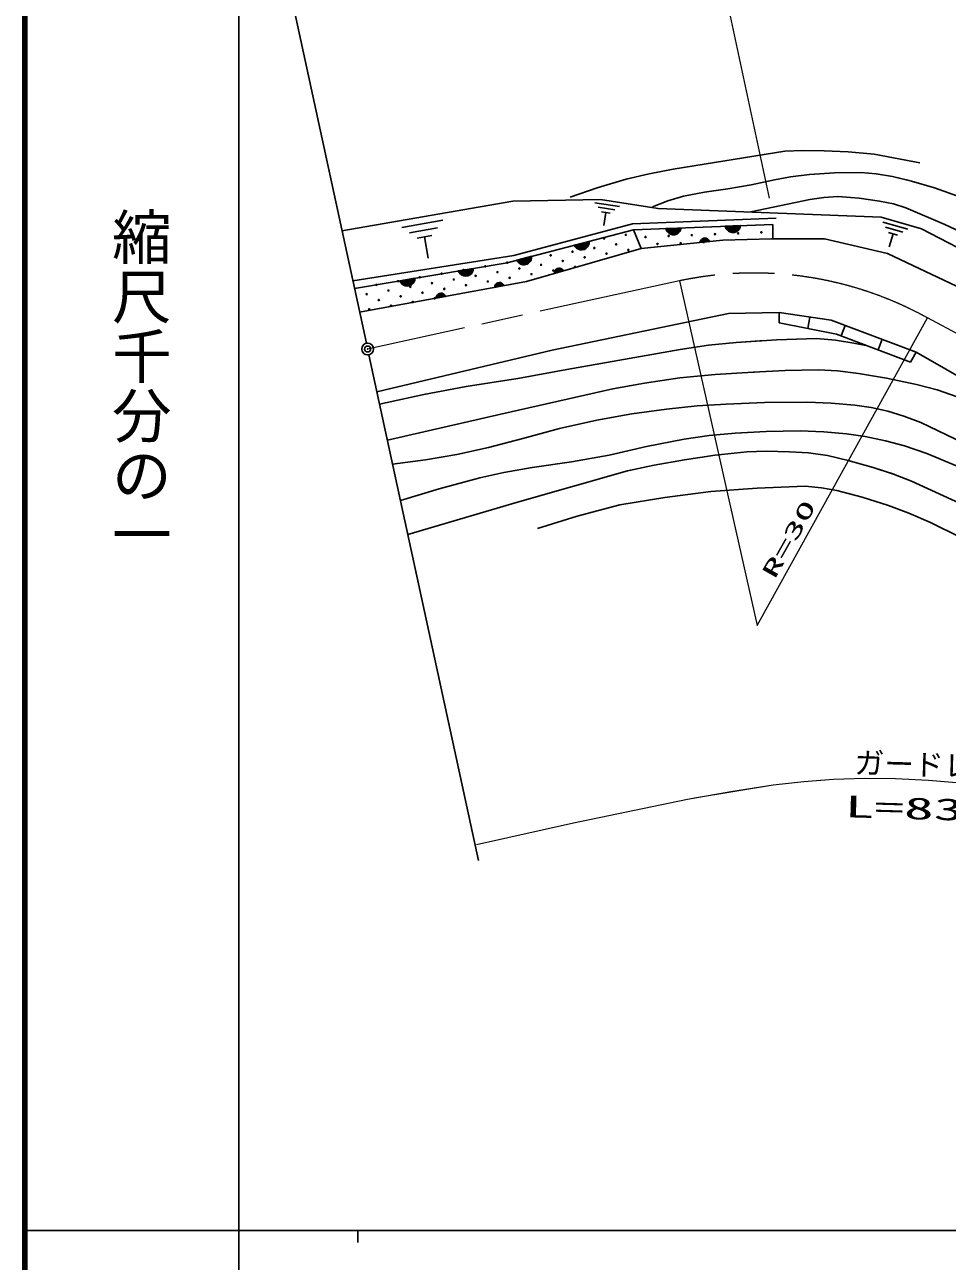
# Model space of a CAD drawing. Units: millimetres, scale not verified. Extents: x 40000 to 680000, y 20000 to 380000.
# Drawn here: x 40000 to 117555, y 202409 to 306340 of the extents above; entities that cross this region are included whole.
import ezdxf
from ezdxf.enums import TextEntityAlignment as Align

# ---------------------------------------------------------------- set-up
doc = ezdxf.new("R2010")
doc.units = ezdxf.units.MM
doc.header["$LTSCALE"] = 1000
doc.header["$PDMODE"] = 32
doc.header["$PDSIZE"] = 500
doc.linetypes.add('CHAIN', pattern=[18.5, 12, -1.5, 3.5, -1.5])
for name, color, linetype, lineweight in [('M-BGD', 7, 'Continuous', 25), ('M-BMK', 2, 'CHAIN', 13), ('M-BMK-SRVR', 3, 'Continuous', 25), ('M-STR-HTXT', 7, 'Continuous', 13), ('M-TTL', 2, 'Continuous', 140), ('M-TTL-BAND', 7, 'Continuous', 25)]:
    doc.layers.add(name, color=color, linetype=linetype, lineweight=lineweight)
doc.layers.add('M-OTRS', color=6, linetype='Continuous')
doc.styles.add('@ＭＳ ゴシック', font='')
doc.styles.add('ＭＳ ゴシック', font='')
doc.styles.get('@ＭＳ ゴシック').set_extended_font_data('@MS Gothic')
doc.styles.get('ＭＳ ゴシック').set_extended_font_data('MS Gothic')

msp = doc.modelspace()

# ---------------------------------------------------------------- linework, layer by layer
at = {"layer": 'M-BGD'}
for p, q in [((68719, 279571), (62415, 308644)), ((94502, 294186), (103909, 295707)), ((103909, 295707), (105394, 295777)), ((103909, 295707), (105394, 295777)), ((103909, 295707), (105394, 295777)), ((105394, 295777), (107193, 295749)), ((105394, 295777), (107193, 295749)), ((105394, 295777), (107193, 295749)), ((107193, 295749), (107217, 295749)), ((107193, 295749), (109216, 295666)), ((107193, 295749), (109216, 295666)), ((109216, 295666), (111403, 295470)), ((109216, 295666), (111403, 295470)), ((111403, 295470), (115256, 294733)), ((92493, 293820), (94502, 294186)), ((88118, 292639), (90548, 293362)), ((88118, 292639), (90548, 293362)), ((90548, 293362), (92493, 293820)), ((101069, 292869), (103021, 293293)), ((101069, 292869), (103021, 293293)), ((101069, 292869), (103021, 293293)), ((103021, 293293), (104376, 293563)), ((103021, 293293), (104376, 293563)), ((103021, 293293), (104376, 293563)), ((104376, 293563), (105960, 293757)), ((104376, 293563), (105960, 293757)), ((105960, 293757), (108076, 293885)), ((105960, 293757), (108076, 293885)), ((105960, 293757), (108076, 293885)), ((105960, 293757), (108076, 293885)), ((108076, 293885), (110275, 293909)), ((108076, 293885), (110275, 293909)), ((108076, 293885), (110275, 293909)), ((110275, 293909), (111583, 293801)), ((110275, 293909), (111583, 293801)), ((111583, 293801), (112964, 293571)), ((111583, 293801), (112964, 293571)), ((112964, 293571), (114362, 293245)), ((112964, 293571), (114555, 293194)), ((112964, 293571), (114555, 293194)), ((114555, 293194), (116472, 292625)), ((114555, 293194), (116472, 292625)), ((85853, 291855), (88118, 292639)), ((85853, 291855), (88118, 292639)), ((95374, 291926), (97141, 292272)), ((95374, 291926), (97141, 292272)), ((97141, 292272), (99103, 292548)), ((97141, 292272), (99103, 292548)), ((99103, 292548), (101069, 292869)), ((99103, 292548), (101069, 292869)), ((99103, 292548), (101069, 292869)), ((116472, 292625), (118748, 291818)), ((81035, 291503), (66670, 289017)), ((88405, 291658), (81035, 291503)), ((87916, 291377), (89988, 291051)), ((93254, 290895), (88405, 291658)), ((92769, 291025), (94071, 291536)), ((92769, 291025), (94071, 291536)), ((92769, 291025), (94071, 291536)), ((94071, 291536), (95374, 291926)), ((94071, 291536), (95374, 291926)), ((94071, 291536), (95374, 291926)), ((106001, 291657), (101037, 290613)), ((107189, 291830), (106001, 291657)), ((107189, 291830), (106001, 291657)), ((107189, 291830), (106001, 291657)), ((108350, 291894), (107189, 291830)), ((108350, 291894), (107189, 291830)), ((108350, 291894), (107189, 291830)), ((110144, 291763), (108350, 291894)), ((110144, 291763), (108350, 291894)), ((110144, 291763), (108350, 291894)), ((110144, 291763), (108350, 291894)), ((111867, 291523), (110144, 291763)), ((111867, 291523), (110144, 291763)), ((111867, 291523), (110144, 291763)), ((111867, 291523), (110144, 291763)), ((113038, 291280), (111867, 291523)), ((114067, 290962), (113038, 291280)), ((114067, 290962), (113038, 291280)), ((89605, 290771), (88196, 290993)), ((88475, 290609), (89221, 290492)), ((88848, 290551), (88679, 289473)), ((91095, 289597), (103183, 290071)), ((111996, 290170), (93254, 290895)), ((115401, 289197), (111996, 290170)), ((117361, 289540), (114067, 290962)), ((117361, 289540), (114067, 290962)), ((71698, 289308), (75143, 289904)), ((74687, 289257), (72345, 288852)), ((91189, 289093), (80552, 286339)), ((81125, 286936), (91095, 289597)), ((102877, 289560), (91189, 289093)), ((91189, 289093), (91818, 287519)), ((93889, 289201), (95187, 289253)), ((93947, 289048), (93889, 289201)), ((93944, 289126), (95138, 289173)), ((94030, 288921), (93947, 289048)), ((95115, 289094), (93973, 289049)), ((94002, 288972), (95092, 289016)), ((95018, 288935), (94083, 288897)), ((95068, 288963), (94944, 288828)), ((95141, 289095), (95068, 288963)), ((95187, 289253), (95141, 289095)), ((98879, 289401), (100177, 289453)), ((98937, 289247), (98879, 289401)), ((98934, 289325), (100128, 289373)), ((99021, 289121), (98937, 289247)), ((100105, 289294), (98963, 289248)), ((98992, 289171), (100082, 289215)), ((99155, 288996), (99021, 289121)), ((100008, 289134), (99073, 289097)), ((99154, 289022), (99933, 289053)), ((99288, 288923), (99155, 288996)), ((99806, 288970), (99287, 288949)), ((99807, 288944), (99654, 288886)), ((99934, 289027), (99807, 288944)), ((100058, 289162), (99934, 289027)), ((100131, 289295), (100058, 289162)), ((100177, 289453), (100131, 289295)), ((102877, 289560), (102881, 288357)), ((112130, 289752), (114243, 289148)), ((113808, 288907), (112371, 289317)), ((129875, 281648), (115401, 289197)), ((120285, 288161), (117361, 289540)), ((120285, 288161), (117361, 289540)), ((72991, 288396), (74231, 288611)), ((73611, 288504), (73921, 286712)), ((86195, 287800), (87452, 288126)), ((86265, 287738), (87422, 288037)), ((87416, 287956), (86310, 287669)), ((87441, 287962), (87398, 287817)), ((87452, 288126), (87441, 287962)), ((91818, 287519), (98698, 288227)), ((94165, 288797), (94030, 288921)), ((94164, 288823), (94943, 288854)), ((94298, 288724), (94165, 288797)), ((94816, 288771), (94297, 288750)), ((94456, 288678), (94298, 288724)), ((94664, 288687), (94456, 288678)), ((94817, 288745), (94664, 288687)), ((94944, 288828), (94817, 288745)), ((96765, 288028), (96787, 288127)), ((97560, 288110), (96765, 288028)), ((96787, 288127), (96827, 288211)), ((96790, 288095), (97522, 288170)), ((97483, 288231), (96816, 288162)), ((96827, 288211), (96898, 288299)), ((96857, 288230), (97429, 288289)), ((96898, 288299), (96972, 288355)), ((97359, 288346), (96914, 288301)), ((96972, 288355), (97065, 288396)), ((97004, 288358), (97259, 288384)), ((97065, 288396), (97192, 288410)), ((97192, 288410), (97290, 288388)), ((97290, 288388), (97375, 288348)), ((97375, 288348), (97462, 288277)), ((97462, 288277), (97518, 288202)), ((97518, 288202), (97560, 288110)), ((98698, 288227), (102781, 288357)), ((99446, 288878), (99288, 288923)), ((99654, 288886), (99446, 288878)), ((102781, 288357), (107244, 288333)), ((107244, 288333), (112539, 287124)), ((112613, 288883), (113373, 288665)), ((112993, 288774), (112679, 287675)), ((67581, 284820), (81125, 286936)), ((81361, 286549), (82618, 286874)), ((82174, 284757), (91818, 287519)), ((82618, 286874), (82607, 286710)), ((86285, 287663), (86195, 287800)), ((86393, 287556), (86285, 287663)), ((86355, 287600), (87410, 287874)), ((86551, 287463), (86393, 287556)), ((87354, 287779), (86449, 287544)), ((86544, 287488), (87299, 287684)), ((86696, 287420), (86551, 287463)), ((87192, 287576), (86690, 287446)), ((86860, 287409), (86696, 287420)), ((87061, 287461), (86860, 287409)), ((87199, 287551), (87061, 287461)), ((87305, 287659), (87199, 287551)), ((87398, 287817), (87305, 287659)), ((112539, 287124), (119982, 283567)), ((80552, 286339), (67721, 284174)), ((76451, 285647), (77732, 285863)), ((77732, 285863), (77707, 285701)), ((81450, 286411), (81361, 286549)), ((81431, 286486), (82587, 286786)), ((81558, 286305), (81450, 286411)), ((82581, 286704), (81475, 286417)), ((81520, 286348), (82576, 286622)), ((81716, 286212), (81558, 286305)), ((82520, 286527), (81615, 286293)), ((81710, 286237), (82464, 286432)), ((81862, 286169), (81716, 286212)), ((82358, 286324), (81855, 286194)), ((82025, 286157), (81862, 286169)), ((82227, 286210), (82025, 286157)), ((82364, 286299), (82227, 286210)), ((82471, 286407), (82364, 286299)), ((82564, 286565), (82471, 286407)), ((82607, 286710), (82564, 286565)), ((85065, 285851), (84635, 285728)), ((84683, 285792), (84766, 285849)), ((84714, 285800), (84960, 285871)), ((84766, 285849), (84889, 285884)), ((84889, 285884), (84990, 285880)), ((84990, 285880), (85080, 285855)), ((85080, 285855), (85179, 285801)), ((71527, 284816), (72807, 285032)), ((71604, 284671), (71527, 284816)), ((71591, 284748), (72769, 284947)), ((72757, 284866), (71630, 284675)), ((71668, 284603), (72744, 284784)), ((72782, 284870), (72727, 284729)), ((72807, 285032), (72782, 284870)), ((76529, 285502), (76451, 285647)), ((76516, 285579), (77694, 285778)), ((76627, 285387), (76529, 285502)), ((77681, 285697), (76554, 285507)), ((76593, 285434), (77668, 285616)), ((76777, 285281), (76627, 285387)), ((77604, 285526), (76683, 285370)), ((76772, 285306), (77541, 285436)), ((76918, 285226), (76777, 285281)), ((77425, 285338), (76913, 285251)), ((77080, 285200), (76918, 285226)), ((77285, 285235), (77080, 285200)), ((77430, 285312), (77285, 285235)), ((77545, 285410), (77430, 285312)), ((77651, 285560), (77545, 285410)), ((77707, 285701), (77651, 285560)), ((85304, 285654), (84536, 285434)), ((84536, 285434), (84541, 285535)), ((84541, 285535), (84565, 285625)), ((84549, 285504), (85256, 285706)), ((85208, 285759), (84562, 285574)), ((84565, 285625), (84619, 285723)), ((84591, 285649), (85144, 285807)), ((84619, 285723), (84683, 285792)), ((85179, 285801), (85247, 285737)), ((85247, 285737), (85304, 285654)), ((68152, 282185), (82174, 284757)), ((71703, 284556), (71604, 284671)), ((71852, 284450), (71703, 284556)), ((72680, 284695), (71758, 284539)), ((71848, 284475), (72616, 284605)), ((71993, 284394), (71852, 284450)), ((72501, 284506), (71989, 284420)), ((72156, 284369), (71993, 284394)), ((72360, 284404), (72156, 284369)), ((72505, 284481), (72360, 284404)), ((72621, 284579), (72505, 284481)), ((72727, 284729), (72621, 284579)), ((74766, 283707), (74855, 283756)), ((74798, 283713), (75049, 283759)), ((74855, 283756), (74981, 283779)), ((74981, 283779), (75081, 283765)), ((75081, 283765), (75168, 283732)), ((75168, 283732), (75261, 283668)), ((80281, 284410), (79495, 284266)), ((79495, 284266), (79509, 284366)), ((79509, 284366), (79542, 284453)), ((79515, 284334), (80238, 284467)), ((80195, 284524), (79535, 284403)), ((79542, 284453), (79606, 284546)), ((79571, 284474), (80137, 284578)), ((79606, 284546), (79676, 284608)), ((80062, 284630), (79622, 284549)), ((79676, 284608), (79765, 284656)), ((79708, 284613), (79959, 284659)), ((79765, 284656), (79891, 284679)), ((79891, 284679), (79991, 284665)), ((79991, 284665), (80078, 284632)), ((80078, 284632), (80171, 284568)), ((80171, 284568), (80232, 284498)), ((80232, 284498), (80281, 284410)), ((75371, 283509), (74585, 283365)), ((74585, 283365), (74600, 283465)), ((74600, 283465), (74632, 283552)), ((74605, 283434), (75328, 283566)), ((75285, 283623), (74625, 283502)), ((74632, 283552), (74697, 283645)), ((74661, 283574), (75227, 283678)), ((74697, 283645), (74766, 283707)), ((75152, 283729), (74712, 283648)), ((75261, 283668), (75323, 283598)), ((75323, 283598), (75371, 283509)), ((99174, 282078), (84331, 278977)), ((103430, 282141), (99174, 282078)), ((103430, 282141), (103414, 281298)), ((107793, 281512), (103430, 282141)), ((106009, 281769), (105819, 280819)), ((103414, 281298), (108249, 280334)), ((114953, 278821), (107793, 281512)), ((108963, 281072), (108628, 280190)), ((97471, 279395), (99814, 279627)), ((97471, 279395), (99814, 279627)), ((99814, 279627), (103191, 279863)), ((99814, 279627), (103191, 279863)), ((99814, 279627), (102193, 279787)), ((103191, 279863), (106575, 279973)), ((103191, 279863), (106575, 279973)), ((106575, 279973), (108167, 279824)), ((108167, 279824), (109694, 279574)), ((108249, 280334), (114452, 277975)), ((109694, 279574), (110835, 279351)), ((112075, 279902), (111735, 279009)), ((78145, 236100), (68930, 278595)), ((84331, 278977), (69604, 275490)), ((85585, 277368), (95098, 279047)), ((95098, 279047), (97471, 279395)), ((95098, 279047), (97471, 279395)), ((114452, 277975), (114953, 278821)), ((131498, 269238), (114953, 278821)), ((77115, 275934), (81457, 276618)), ((81457, 276618), (85585, 277368)), ((92104, 276224), (95068, 276666)), ((92104, 276224), (95068, 276666)), ((95068, 276666), (98034, 276940)), ((95068, 276666), (98034, 276940)), ((98034, 276940), (101227, 277130)), ((98034, 276940), (101227, 277130)), ((101227, 277130), (103938, 277283)), ((101227, 277130), (103938, 277283)), ((101227, 277130), (101339, 277136)), ((103938, 277283), (106733, 277333)), ((103938, 277283), (106733, 277333)), ((106733, 277333), (108314, 277247)), ((108314, 277247), (110098, 277032)), ((110098, 277032), (112436, 276647)), ((110098, 277032), (112436, 276647)), ((112436, 276647), (114979, 276113)), ((112436, 276647), (114979, 276113)), ((73539, 275258), (77115, 275934)), ((80027, 273605), (89446, 275727)), ((89446, 275727), (92104, 276224)), ((89446, 275727), (92104, 276224)), ((114979, 276113), (116693, 275640)), ((116693, 275640), (118395, 275054)), ((69830, 274445), (73539, 275258)), ((96525, 274307), (98979, 274462)), ((96525, 274307), (98979, 274462)), ((98979, 274462), (102203, 274583)), ((98979, 274462), (102203, 274583)), ((102203, 274583), (105797, 274608)), ((102203, 274583), (105797, 274608)), ((105797, 274608), (107788, 274542)), ((105797, 274608), (107788, 274542)), ((105797, 274608), (107788, 274542)), ((107788, 274542), (109782, 274373)), ((107788, 274542), (109782, 274373)), ((107788, 274542), (109782, 274373)), ((70488, 271412), (80027, 273605)), ((88082, 273113), (91034, 273629)), ((88082, 273113), (91034, 273629)), ((91034, 273629), (93943, 274033)), ((91034, 273629), (93943, 274033)), ((93943, 274033), (96525, 274307)), ((109782, 274373), (111166, 274167)), ((109782, 274373), (111166, 274167)), ((111166, 274167), (112551, 273858)), ((111166, 274167), (112551, 273858)), ((112551, 273858), (113891, 273451)), ((112551, 273858), (113891, 273451)), ((112551, 273858), (113891, 273451)), ((113891, 273451), (115337, 272894)), ((113891, 273451), (115337, 272894)), ((113891, 273451), (115337, 272894)), ((81876, 271569), (84965, 272392)), ((84965, 272392), (88082, 273113)), ((115337, 272894), (118952, 271165)), ((78975, 270814), (81876, 271569)), ((92257, 270886), (95428, 271518)), ((92257, 270886), (95428, 271518)), ((95428, 271518), (97536, 271806)), ((95428, 271518), (97536, 271806)), ((95428, 271518), (97536, 271806)), ((97536, 271806), (99726, 271999)), ((97536, 271806), (99726, 271999)), ((97536, 271806), (99726, 271999)), ((99726, 271999), (102339, 272142)), ((99726, 271999), (102339, 272142)), ((99726, 271999), (100144, 272028)), ((102339, 272142), (105181, 272193)), ((102339, 272142), (105181, 272193)), ((105181, 272193), (107177, 272133)), ((105181, 272193), (107177, 272133)), ((107177, 272133), (109077, 271968)), ((107177, 272133), (109077, 271968)), ((107177, 272133), (109077, 271968)), ((109077, 271968), (110658, 271734)), ((109077, 271968), (110658, 271734)), ((110658, 271734), (112365, 271370)), ((110658, 271734), (112365, 271370)), ((112365, 271370), (113946, 270935)), ((112365, 271370), (113946, 270935)), ((112365, 271370), (113946, 270935)), ((73697, 269769), (76323, 270226)), ((73697, 269769), (76323, 270226)), ((76323, 270226), (78975, 270814)), ((89144, 270155), (92257, 270886)), ((89144, 270155), (92257, 270886)), ((98030, 270151), (100711, 270452)), ((98030, 270151), (100711, 270452)), ((98030, 270151), (100711, 270452)), ((100711, 270452), (102341, 270506)), ((102341, 270506), (104297, 270451)), ((104297, 270451), (105895, 270346)), ((104297, 270451), (105895, 270346)), ((104297, 270451), (105895, 270346)), ((104297, 270451), (105895, 270346)), ((105895, 270346), (107477, 270137)), ((105895, 270346), (107477, 270137)), ((105895, 270346), (107477, 270137)), ((105895, 270346), (107477, 270137)), ((113946, 270935), (115837, 270291)), ((113946, 270935), (115837, 270291)), ((115837, 270291), (124625, 266614)), ((70925, 269395), (73697, 269769)), ((70925, 269395), (73697, 269769)), ((82648, 269116), (85959, 269594)), ((85959, 269594), (89144, 270155)), ((90685, 268832), (92919, 269321)), ((90685, 268832), (92919, 269321)), ((92919, 269321), (95462, 269763)), ((92919, 269321), (95462, 269763)), ((95462, 269763), (98030, 270151)), ((95462, 269763), (98030, 270151)), ((95462, 269763), (98030, 270151)), ((107477, 270137), (107486, 270136)), ((107477, 270137), (109234, 269723)), ((107477, 270137), (109234, 269723)), ((109234, 269723), (111326, 269117)), ((109234, 269723), (111326, 269117)), ((74836, 267331), (78252, 268258)), ((74836, 267331), (78252, 268258)), ((78252, 268258), (80287, 268706)), ((78252, 268258), (80287, 268706)), ((80287, 268706), (82648, 269116)), ((80287, 268706), (82648, 269116)), ((81414, 266204), (90685, 268832)), ((90685, 268832), (90966, 268903)), ((111326, 269117), (113049, 268569)), ((111326, 269117), (113038, 268573)), ((111326, 269117), (113038, 268573)), ((113038, 268573), (114537, 267987)), ((113038, 268573), (114537, 267987)), ((71588, 266340), (74836, 267331)), ((71588, 266340), (74836, 267331)), ((97666, 267095), (101564, 267385)), ((101564, 267385), (105599, 267566)), ((105599, 267566), (106992, 267418)), ((105599, 267566), (106992, 267418)), ((105599, 267566), (106992, 267418)), ((106992, 267418), (108284, 267178)), ((106992, 267418), (108284, 267178)), ((106992, 267418), (108284, 267178)), ((108284, 267178), (110410, 266621)), ((108284, 267178), (110410, 266621)), ((114537, 267987), (123212, 263971)), ((72207, 263483), (81414, 266204)), ((90015, 265995), (93821, 266598)), ((93821, 266598), (97666, 267095)), ((110410, 266621), (112605, 265937)), ((110410, 266621), (112605, 265937)), ((83101, 264003), (86449, 265026)), ((83101, 264003), (86449, 265026)), ((86449, 265026), (90015, 265995)), ((112605, 265937), (114315, 265297)), ((112605, 265937), (114315, 265297)), ((112605, 265937), (114315, 265297)), ((114315, 265297), (116144, 264493)), ((114315, 265297), (116144, 264493)), ((114315, 265297), (116144, 264493)), ((116144, 264493), (118632, 263273))]:
    msp.add_line(p, q, dxfattribs=at)
for centre in [(101928, 288890), (88693, 288370), (89718, 287886), (90527, 288679), (92189, 288501), (93188, 287908), (94136, 288578), (95136, 287986), (96084, 288656), (97084, 288064), (98032, 288734), (99980, 288812), (84218, 286958), (86052, 287268), (87885, 287577), (88909, 287094), (90742, 287403), (78719, 286030), (80552, 286339), (81577, 285856), (82385, 286649), (83410, 286165), (85243, 286475), (86267, 285991), (87076, 286784), (71387, 284792), (73220, 285102), (75053, 285411), (76077, 284928), (76886, 285721), (77910, 285237), (78935, 284754), (79743, 285547), (80768, 285063), (82601, 285373), (84434, 285682), (68745, 283690), (69554, 284483), (70578, 284000), (72411, 284309), (73435, 283826), (74244, 284618), (75268, 284135), (77102, 284444), (69769, 283207), (70793, 282723), (71602, 283516), (72627, 283033), (74460, 283342), (68960, 282414)]:
    msp.add_circle(centre, 49.9, dxfattribs=at)
at = {"layer": 'M-BMK'}
for p, q in [((95046, 284814), (68825, 279083)), ((135017, 271435), (115881, 281703))]:
    msp.add_line(p, q, dxfattribs=at)
msp.add_arc((101296, 255358), 30112, 61.03116, 101.97968, dxfattribs=at)
at = {"layer": 'M-BMK-SRVR'}
msp.add_circle((68825, 279083), 499, dxfattribs=at)
at = {"layer": 'M-OTRS'}
msp.add_point((68825, 279083), dxfattribs=at)
at = {"layer": 'M-STR-HTXT'}
for p, q in [((97056, 317504), (102588, 291768)), ((95046, 284814), (101583, 255836)), ((101583, 255836), (115881, 281703)), ((102925, 242416), (96316, 241323)), ((102925, 242416), (99368, 241872)), ((105504, 242712), (102925, 242416)), ((107994, 242897), (105504, 242712)), ((107994, 242897), (106897, 242829)), ((110589, 242978), (107994, 242897)), ((110589, 242978), (107994, 242897)), ((113189, 242953), (110589, 242978)), ((113189, 242953), (110589, 242978)), ((115987, 242817), (113189, 242953)), ((118656, 242588), (115987, 242817)), ((95726, 241211), (86135, 239238)), ((99368, 241872), (95726, 241211)), ((86135, 239238), (77976, 237423))]:
    msp.add_line(p, q, dxfattribs=at)
at = {"layer": 'M-TTL'}
msp.add_line((40000, 380000), (40000, 20000), dxfattribs=at)
at = {"layer": 'M-TTL-BAND'}
for p, q in [((58000, 370000), (58000, 20000)), ((40000, 205000), (579000, 205000)), ((68000, 205000), (68000, 204000))]:
    msp.add_line(p, q, dxfattribs=at)

# ---------------------------------------------------------------- texts
at = {"layer": 'M-STR-HTXT', "style": 'ＭＳ ゴシック', "width": 2}
for s, height, rotation, p in [('R=30', 1320, 60.538, (103389, 259470)), ('L=83.0', 1833, 358.338, (108898, 239183))]:
    msp.add_text(s, height=height, rotation=rotation, dxfattribs=at).set_placement(p, align=Align.BOTTOM_LEFT)
at = {"layer": 'M-STR-HTXT', "style": 'ＭＳ ゴシック'}
msp.add_text('ガードレール', height=1833, rotation=358.338, dxfattribs=at).set_placement((109711, 242857), align=Align.BOTTOM_LEFT)
at = {"layer": 'M-TTL-BAND', "style": '@ＭＳ ゴシック'}
msp.add_text('縮尺千分の一', height=3666, rotation=270, dxfattribs=at).set_placement((49777, 261030), align=Align.MIDDLE_RIGHT)

doc.saveas('drawing.dxf')
